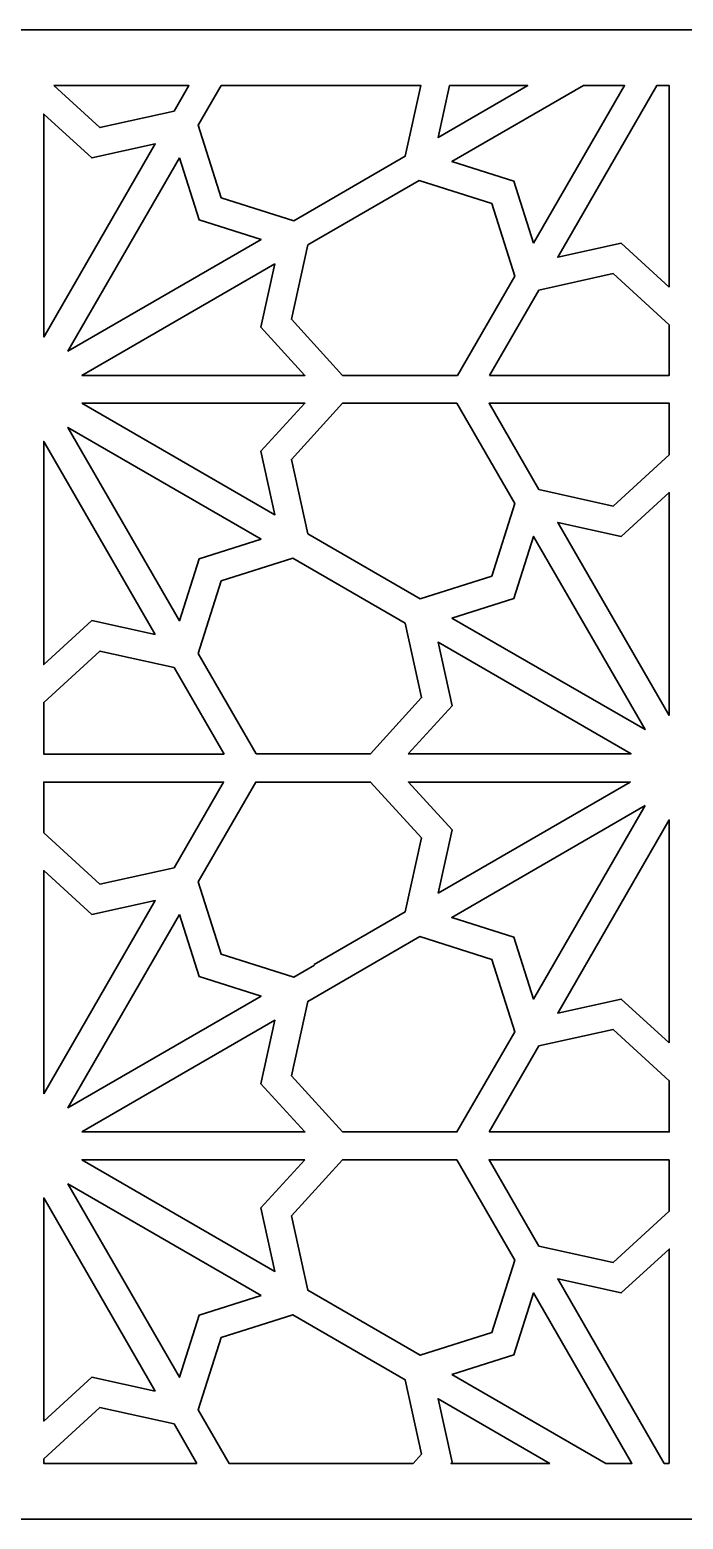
# Model space of a CAD drawing. Header units: centimetres. Extents: x -14 to -3.1, y -9 to -3.4.
# Drawn here: x -9.15 to -6.7, y -9 to -3.43 of the extents above; entities that cross this region are included whole.
import ezdxf

# ---------------------------------------------------------------- set-up
doc = ezdxf.new("R2010")
doc.units = ezdxf.units.CM
doc.header["$MEASUREMENT"] = 0
doc.layers.add('layer 1', color=7, linetype='Continuous')

msp = doc.modelspace()

# ---------------------------------------------------------------- linework, layer by layer
at = {"layer": 'layer 1', "color": 250, "lineweight": 30}
for points, knots in [([(-3.0891, -9.00022), (-3.0891, -9.00022), (-14.01558, -9.00022), (-14.01558, -9.00022), (-14.01558, -9.00022), (-14.01558, -9.00022), (-14.01558, -3.43259), (-14.01558, -3.43259), (-14.01558, -3.43259), (-14.01558, -3.43259), (-13.98674, -3.43259), (-13.98674, -3.43259), (-13.98674, -3.43259), (-13.98674, -3.43259), (-13.32329, -3.43259), (-13.32329, -3.43259), (-13.32329, -3.43259), (-13.32329, -3.43259), (-13.20275, -3.43259), (-13.20275, -3.43259), (-13.20275, -3.43259), (-13.20275, -3.43259), (-12.7472, -3.43259), (-12.7472, -3.43259), (-12.7472, -3.43259), (-12.7472, -3.43259), (-12.60581, -3.43259), (-12.60581, -3.43259), (-12.60581, -3.43259), (-12.60581, -3.43259), (-11.81042, -3.43259), (-11.81042, -3.43259), (-11.81042, -3.43259), (-11.81042, -3.43259), (-11.37021, -3.43259), (-11.37021, -3.43259), (-11.37021, -3.43259), (-11.37021, -3.43259), (-10.57482, -3.43259), (-10.57482, -3.43259), (-10.57482, -3.43259), (-10.57482, -3.43259), (-10.43343, -3.43259), (-10.43343, -3.43259), (-10.43343, -3.43259), (-10.43343, -3.43259), (-9.98187, -3.43259), (-9.98187, -3.43259), (-9.98187, -3.43259), (-9.98187, -3.43259), (-9.86133, -3.43259), (-9.86133, -3.43259), (-9.86133, -3.43259), (-9.86133, -3.43259), (-9.19788, -3.43259), (-9.19788, -3.43259), (-9.19788, -3.43259), (-9.19788, -3.43259), (-9.09349, -3.43259), (-9.09349, -3.43259), (-9.09349, -3.43259), (-9.09349, -3.43259), (-8.43004, -3.43259), (-8.43004, -3.43259), (-8.43004, -3.43259), (-8.43004, -3.43259), (-8.3095, -3.43259), (-8.3095, -3.43259), (-8.3095, -3.43259), (-8.3095, -3.43259), (-7.85851, -3.43259), (-7.85851, -3.43259), (-7.85851, -3.43259), (-7.85851, -3.43259), (-7.71711, -3.43259), (-7.71711, -3.43259), (-7.71711, -3.43259), (-7.71711, -3.43259), (-6.92172, -3.43259), (-6.92172, -3.43259), (-6.92172, -3.43259), (-6.92172, -3.43259), (-6.48151, -3.43259), (-6.48151, -3.43259), (-6.48151, -3.43259), (-6.48151, -3.43259), (-5.68613, -3.43259), (-5.68613, -3.43259), (-5.68613, -3.43259), (-5.68613, -3.43259), (-5.54473, -3.43259), (-5.54473, -3.43259), (-5.54473, -3.43259), (-5.54473, -3.43259), (-5.08862, -3.43259), (-5.08862, -3.43259), (-5.08862, -3.43259), (-5.08862, -3.43259), (-4.96807, -3.43259), (-4.96807, -3.43259), (-4.96807, -3.43259), (-4.96807, -3.43259), (-4.30463, -3.43259), (-4.30463, -3.43259), (-4.30463, -3.43259), (-4.30463, -3.43259), (-4.20023, -3.43259), (-4.20023, -3.43259), (-4.20023, -3.43259), (-4.20023, -3.43259), (-3.53678, -3.43259), (-3.53678, -3.43259), (-3.53678, -3.43259), (-3.53678, -3.43259), (-3.41624, -3.43259), (-3.41624, -3.43259), (-3.41624, -3.43259), (-3.41624, -3.43259), (-3.0891, -3.43259), (-3.0891, -3.43259), (-3.0891, -3.43259), (-3.0891, -3.43259), (-3.0891, -4.04459), (-3.0891, -4.04459), (-3.0891, -4.04459), (-3.0891, -4.04459), (-3.0891, -4.16514), (-3.0891, -4.16514), (-3.0891, -4.16514), (-3.0891, -4.16514), (-3.0891, -4.71676), (-3.0891, -4.71676), (-3.0891, -4.71676), (-3.0891, -4.71676), (-3.0891, -4.83627), (-3.0891, -4.83627), (-3.0891, -4.83627), (-3.0891, -4.83627), (-3.0891, -5.38789), (-3.0891, -5.38789), (-3.0891, -5.38789), (-3.0891, -5.38789), (-3.0891, -5.50844), (-3.0891, -5.50844), (-3.0891, -5.50844), (-3.0891, -5.50844), (-3.0891, -6.14027), (-3.0891, -6.14027), (-3.0891, -6.14027), (-3.0891, -6.14027), (-3.0891, -6.24467), (-3.0891, -6.24467), (-3.0891, -6.24467), (-3.0891, -6.24467), (-3.0891, -6.87264), (-3.0891, -6.87264), (-3.0891, -6.87264), (-3.0891, -6.87264), (-3.0891, -6.99318), (-3.0891, -6.99318), (-3.0891, -6.99318), (-3.0891, -6.99318), (-3.0891, -7.5448), (-3.0891, -7.5448), (-3.0891, -7.5448), (-3.0891, -7.5448), (-3.0891, -7.66432), (-3.0891, -7.66432), (-3.0891, -7.66432), (-3.0891, -7.66432), (-3.0891, -8.21594), (-3.0891, -8.21594), (-3.0891, -8.21594), (-3.0891, -8.21594), (-3.0891, -8.33648), (-3.0891, -8.33648), (-3.0891, -8.33648), (-3.0891, -8.33648), (-3.0891, -8.9668), (-3.0891, -8.9668), (-3.0891, -8.9668), (-3.0891, -8.9668), (-3.0891, -9.00022), (-3.0891, -9.00022)], [0, 0, 0, 0, 0.0212766, 0.0212766, 0.0212766, 0.0212766, 0.0425532, 0.0425532, 0.0425532, 0.0425532, 0.0638298, 0.0638298, 0.0638298, 0.0638298, 0.0851064, 0.0851064, 0.0851064, 0.0851064, 0.106383, 0.106383, 0.106383, 0.106383, 0.1276596, 0.1276596, 0.1276596, 0.1276596, 0.1489362, 0.1489362, 0.1489362, 0.1489362, 0.1702128, 0.1702128, 0.1702128, 0.1702128, 0.1914894, 0.1914894, 0.1914894, 0.1914894, 0.212766, 0.212766, 0.212766, 0.212766, 0.2340426, 0.2340426, 0.2340426, 0.2340426, 0.2553191, 0.2553191, 0.2553191, 0.2553191, 0.2765957, 0.2765957, 0.2765957, 0.2765957, 0.2978723, 0.2978723, 0.2978723, 0.2978723, 0.3191489, 0.3191489, 0.3191489, 0.3191489, 0.3404255, 0.3404255, 0.3404255, 0.3404255, 0.3617021, 0.3617021, 0.3617021, 0.3617021, 0.3829787, 0.3829787, 0.3829787, 0.3829787, 0.4042553, 0.4042553, 0.4042553, 0.4042553, 0.4255319, 0.4255319, 0.4255319, 0.4255319, 0.4468085, 0.4468085, 0.4468085, 0.4468085, 0.4680851, 0.4680851, 0.4680851, 0.4680851, 0.4893617, 0.4893617, 0.4893617, 0.4893617, 0.5106383, 0.5106383, 0.5106383, 0.5106383, 0.5319149, 0.5319149, 0.5319149, 0.5319149, 0.5531915, 0.5531915, 0.5531915, 0.5531915, 0.5744681, 0.5744681, 0.5744681, 0.5744681, 0.5957447, 0.5957447, 0.5957447, 0.5957447, 0.6170213, 0.6170213, 0.6170213, 0.6170213, 0.6382979, 0.6382979, 0.6382979, 0.6382979, 0.6595745, 0.6595745, 0.6595745, 0.6595745, 0.6808511, 0.6808511, 0.6808511, 0.6808511, 0.7021277, 0.7021277, 0.7021277, 0.7021277, 0.7234043, 0.7234043, 0.7234043, 0.7234043, 0.7446809, 0.7446809, 0.7446809, 0.7446809, 0.7659574, 0.7659574, 0.7659574, 0.7659574, 0.787234, 0.787234, 0.787234, 0.787234, 0.8085106, 0.8085106, 0.8085106, 0.8085106, 0.8297872, 0.8297872, 0.8297872, 0.8297872, 0.8510638, 0.8510638, 0.8510638, 0.8510638, 0.8723404, 0.8723404, 0.8723404, 0.8723404, 0.893617, 0.893617, 0.893617, 0.893617, 0.9148936, 0.9148936, 0.9148936, 0.9148936, 0.9361702, 0.9361702, 0.9361702, 0.9361702, 0.9574468, 0.9574468, 0.9574468, 0.9574468, 1, 1, 1, 1]), ([(-9.05507, -3.64137), (-9.05507, -3.64137), (-8.88352, -3.79809), (-8.88352, -3.79809), (-8.88352, -3.79809), (-8.88352, -3.79809), (-8.60577, -3.73696), (-8.60577, -3.73696), (-8.60577, -3.73696), (-8.60577, -3.73696), (-8.55058, -3.64137), (-8.55058, -3.64137), (-8.55058, -3.64137), (-8.55058, -3.64137), (-9.05507, -3.64137), (-9.05507, -3.64137)], [0, 0, 0, 0, 0.2, 0.2, 0.2, 0.2, 0.4, 0.4, 0.4, 0.4, 0.6, 0.6, 0.6, 0.6, 1, 1, 1, 1]), ([(-8.43004, -3.64137), (-8.43004, -3.64137), (-8.51536, -3.78916), (-8.51536, -3.78916), (-8.51536, -3.78916), (-8.51536, -3.78916), (-8.42943, -4.06026), (-8.42943, -4.06026), (-8.42943, -4.06026), (-8.42943, -4.06026), (-8.15833, -4.14619), (-8.15833, -4.14619), (-8.15833, -4.14619), (-8.15833, -4.14619), (-7.74108, -3.9053), (-7.74108, -3.9053), (-7.74108, -3.9053), (-7.74108, -3.9053), (-7.68299, -3.64137), (-7.68299, -3.64137), (-7.68299, -3.64137), (-7.68299, -3.64137), (-8.43004, -3.64137), (-8.43004, -3.64137)], [0, 0, 0, 0, 0.1428571, 0.1428571, 0.1428571, 0.1428571, 0.2857143, 0.2857143, 0.2857143, 0.2857143, 0.4285714, 0.4285714, 0.4285714, 0.4285714, 0.5714286, 0.5714286, 0.5714286, 0.5714286, 0.7142857, 0.7142857, 0.7142857, 0.7142857, 1, 1, 1, 1]), ([(-7.5761, -3.64137), (-7.5761, -3.64137), (-7.61872, -3.835), (-7.61872, -3.835), (-7.61872, -3.835), (-7.61872, -3.835), (-7.28335, -3.64137), (-7.28335, -3.64137), (-7.28335, -3.64137), (-7.28335, -3.64137), (-7.5761, -3.64137), (-7.5761, -3.64137)], [0, 0, 0, 0, 0.25, 0.25, 0.25, 0.25, 0.5, 0.5, 0.5, 0.5, 1, 1, 1, 1]), ([(-7.26124, -4.23068), (-7.26124, -4.23068), (-6.921, -3.64137), (-6.921, -3.64137), (-6.921, -3.64137), (-6.921, -3.64137), (-7.07457, -3.64137), (-7.07457, -3.64137), (-7.07457, -3.64137), (-7.07457, -3.64137), (-7.56652, -3.9254), (-7.56652, -3.9254), (-7.56652, -3.9254), (-7.56652, -3.9254), (-7.33472, -3.99888), (-7.33472, -3.99888), (-7.33472, -3.99888), (-7.33472, -3.99888), (-7.26124, -4.23068), (-7.26124, -4.23068)], [0, 0, 0, 0, 0.1666667, 0.1666667, 0.1666667, 0.1666667, 0.3333333, 0.3333333, 0.3333333, 0.3333333, 0.5, 0.5, 0.5, 0.5, 0.6666667, 0.6666667, 0.6666667, 0.6666667, 1, 1, 1, 1]), ([(-6.75381, -4.39462), (-6.75381, -4.39462), (-6.75381, -3.64137), (-6.75381, -3.64137), (-6.75381, -3.64137), (-6.75381, -3.64137), (-6.80046, -3.64137), (-6.80046, -3.64137), (-6.80046, -3.64137), (-6.80046, -3.64137), (-7.17084, -4.28288), (-7.17084, -4.28288), (-7.17084, -4.28288), (-7.17084, -4.28288), (-6.93335, -4.23061), (-6.93335, -4.23061), (-6.93335, -4.23061), (-6.93335, -4.23061), (-6.75381, -4.39462), (-6.75381, -4.39462)], [0, 0, 0, 0, 0.1666667, 0.1666667, 0.1666667, 0.1666667, 0.3333333, 0.3333333, 0.3333333, 0.3333333, 0.5, 0.5, 0.5, 0.5, 0.6666667, 0.6666667, 0.6666667, 0.6666667, 1, 1, 1, 1]), ([(-9.09349, -4.58171), (-9.09349, -4.58171), (-8.67647, -3.85941), (-8.67647, -3.85941), (-8.67647, -3.85941), (-8.67647, -3.85941), (-8.91396, -3.91169), (-8.91396, -3.91169), (-8.91396, -3.91169), (-8.91396, -3.91169), (-9.09349, -3.74768), (-9.09349, -3.74768), (-9.09349, -3.74768), (-9.09349, -3.74768), (-9.09349, -4.58171), (-9.09349, -4.58171)], [0, 0, 0, 0, 0.2, 0.2, 0.2, 0.2, 0.4, 0.4, 0.4, 0.4, 0.6, 0.6, 0.6, 0.6, 1, 1, 1, 1]), ([(-8.58606, -3.91161), (-8.58606, -3.91161), (-9.00308, -4.63391), (-9.00308, -4.63391), (-9.00308, -4.63391), (-9.00308, -4.63391), (-8.28078, -4.21689), (-8.28078, -4.21689), (-8.28078, -4.21689), (-8.28078, -4.21689), (-8.51259, -4.14342), (-8.51259, -4.14342), (-8.51259, -4.14342), (-8.51259, -4.14342), (-8.58606, -3.91161), (-8.58606, -3.91161)], [0, 0, 0, 0, 0.2, 0.2, 0.2, 0.2, 0.4, 0.4, 0.4, 0.4, 0.6, 0.6, 0.6, 0.6, 1, 1, 1, 1]), ([(-7.97545, -4.72432), (-7.97545, -4.72432), (-7.54624, -4.72432), (-7.54624, -4.72432), (-7.54624, -4.72432), (-7.54624, -4.72432), (-7.33194, -4.35314), (-7.33194, -4.35314), (-7.33194, -4.35314), (-7.33194, -4.35314), (-7.41787, -4.08203), (-7.41787, -4.08203), (-7.41787, -4.08203), (-7.41787, -4.08203), (-7.68897, -3.9961), (-7.68897, -3.9961), (-7.68897, -3.9961), (-7.68897, -3.9961), (-8.10622, -4.237), (-8.10622, -4.237), (-8.10622, -4.237), (-8.10622, -4.237), (-8.16726, -4.51435), (-8.16726, -4.51435), (-8.16726, -4.51435), (-8.16726, -4.51435), (-7.97545, -4.72432), (-7.97545, -4.72432)], [0, 0, 0, 0, 0.125, 0.125, 0.125, 0.125, 0.25, 0.25, 0.25, 0.25, 0.375, 0.375, 0.375, 0.375, 0.5, 0.5, 0.5, 0.5, 0.625, 0.625, 0.625, 0.625, 0.75, 0.75, 0.75, 0.75, 1, 1, 1, 1]), ([(-8.22858, -4.3073), (-8.22858, -4.3073), (-8.95088, -4.72432), (-8.95088, -4.72432), (-8.95088, -4.72432), (-8.95088, -4.72432), (-8.11684, -4.72432), (-8.11684, -4.72432), (-8.11684, -4.72432), (-8.11684, -4.72432), (-8.28085, -4.54479), (-8.28085, -4.54479), (-8.28085, -4.54479), (-8.28085, -4.54479), (-8.22858, -4.3073), (-8.22858, -4.3073)], [0, 0, 0, 0, 0.2, 0.2, 0.2, 0.2, 0.4, 0.4, 0.4, 0.4, 0.6, 0.6, 0.6, 0.6, 1, 1, 1, 1]), ([(-7.4257, -4.72432), (-7.4257, -4.72432), (-6.75381, -4.72432), (-6.75381, -4.72432), (-6.75381, -4.72432), (-6.75381, -4.72432), (-6.75381, -4.53602), (-6.75381, -4.53602), (-6.75381, -4.53602), (-6.75381, -4.53602), (-6.96378, -4.3442), (-6.96378, -4.3442), (-6.96378, -4.3442), (-6.96378, -4.3442), (-7.24153, -4.40533), (-7.24153, -4.40533), (-7.24153, -4.40533), (-7.24153, -4.40533), (-7.4257, -4.72432), (-7.4257, -4.72432)], [0, 0, 0, 0, 0.1666667, 0.1666667, 0.1666667, 0.1666667, 0.3333333, 0.3333333, 0.3333333, 0.3333333, 0.5, 0.5, 0.5, 0.5, 0.6666667, 0.6666667, 0.6666667, 0.6666667, 1, 1, 1, 1]), ([(-8.95088, -4.82871), (-8.95088, -4.82871), (-8.22858, -5.24573), (-8.22858, -5.24573), (-8.22858, -5.24573), (-8.22858, -5.24573), (-8.28085, -5.00824), (-8.28085, -5.00824), (-8.28085, -5.00824), (-8.28085, -5.00824), (-8.11684, -4.82871), (-8.11684, -4.82871), (-8.11684, -4.82871), (-8.11684, -4.82871), (-8.95088, -4.82871), (-8.95088, -4.82871)], [0, 0, 0, 0, 0.2, 0.2, 0.2, 0.2, 0.4, 0.4, 0.4, 0.4, 0.6, 0.6, 0.6, 0.6, 1, 1, 1, 1]), ([(-8.10613, -5.31643), (-8.10613, -5.31643), (-7.68497, -5.55959), (-7.68497, -5.55959), (-7.68497, -5.55959), (-7.68497, -5.55959), (-7.41787, -5.47493), (-7.41787, -5.47493), (-7.41787, -5.47493), (-7.41787, -5.47493), (-7.33194, -5.20383), (-7.33194, -5.20383), (-7.33194, -5.20383), (-7.33194, -5.20383), (-7.54851, -4.82871), (-7.54851, -4.82871), (-7.54851, -4.82871), (-7.54851, -4.82871), (-7.97545, -4.82871), (-7.97545, -4.82871), (-7.97545, -4.82871), (-7.97545, -4.82871), (-8.16726, -5.03868), (-8.16726, -5.03868), (-8.16726, -5.03868), (-8.16726, -5.03868), (-8.10613, -5.31643), (-8.10613, -5.31643)], [0, 0, 0, 0, 0.125, 0.125, 0.125, 0.125, 0.25, 0.25, 0.25, 0.25, 0.375, 0.375, 0.375, 0.375, 0.5, 0.5, 0.5, 0.5, 0.625, 0.625, 0.625, 0.625, 0.75, 0.75, 0.75, 0.75, 1, 1, 1, 1]), ([(-6.75381, -5.02095), (-6.75381, -5.02095), (-6.75381, -4.82871), (-6.75381, -4.82871), (-6.75381, -4.82871), (-6.75381, -4.82871), (-7.42797, -4.82871), (-7.42797, -4.82871), (-7.42797, -4.82871), (-7.42797, -4.82871), (-7.24153, -5.15163), (-7.24153, -5.15163), (-7.24153, -5.15163), (-7.24153, -5.15163), (-6.96378, -5.21276), (-6.96378, -5.21276), (-6.96378, -5.21276), (-6.96378, -5.21276), (-6.75381, -5.02095), (-6.75381, -5.02095)], [0, 0, 0, 0, 0.1666667, 0.1666667, 0.1666667, 0.1666667, 0.3333333, 0.3333333, 0.3333333, 0.3333333, 0.5, 0.5, 0.5, 0.5, 0.6666667, 0.6666667, 0.6666667, 0.6666667, 1, 1, 1, 1]), ([(-8.28078, -5.33614), (-8.28078, -5.33614), (-9.00308, -4.91912), (-9.00308, -4.91912), (-9.00308, -4.91912), (-9.00308, -4.91912), (-8.58606, -5.64142), (-8.58606, -5.64142), (-8.58606, -5.64142), (-8.58606, -5.64142), (-8.51259, -5.40961), (-8.51259, -5.40961), (-8.51259, -5.40961), (-8.51259, -5.40961), (-8.28078, -5.33614), (-8.28078, -5.33614)], [0, 0, 0, 0, 0.2, 0.2, 0.2, 0.2, 0.4, 0.4, 0.4, 0.4, 0.6, 0.6, 0.6, 0.6, 1, 1, 1, 1]), ([(-8.67647, -5.69362), (-8.67647, -5.69362), (-9.09349, -4.97132), (-9.09349, -4.97132), (-9.09349, -4.97132), (-9.09349, -4.97132), (-9.09349, -5.80535), (-9.09349, -5.80535), (-9.09349, -5.80535), (-9.09349, -5.80535), (-8.91396, -5.64135), (-8.91396, -5.64135), (-8.91396, -5.64135), (-8.91396, -5.64135), (-8.67647, -5.69362), (-8.67647, -5.69362)], [0, 0, 0, 0, 0.2, 0.2, 0.2, 0.2, 0.4, 0.4, 0.4, 0.4, 0.6, 0.6, 0.6, 0.6, 1, 1, 1, 1]), ([(-6.75381, -5.99638), (-6.75381, -5.99638), (-6.75381, -5.16234), (-6.75381, -5.16234), (-6.75381, -5.16234), (-6.75381, -5.16234), (-6.93335, -5.32635), (-6.93335, -5.32635), (-6.93335, -5.32635), (-6.93335, -5.32635), (-7.17084, -5.27408), (-7.17084, -5.27408), (-7.17084, -5.27408), (-7.17084, -5.27408), (-6.75381, -5.99638), (-6.75381, -5.99638)], [0, 0, 0, 0, 0.2, 0.2, 0.2, 0.2, 0.4, 0.4, 0.4, 0.4, 0.6, 0.6, 0.6, 0.6, 1, 1, 1, 1]), ([(-7.56652, -5.63156), (-7.56652, -5.63156), (-6.84422, -6.04858), (-6.84422, -6.04858), (-6.84422, -6.04858), (-6.84422, -6.04858), (-7.26124, -5.32628), (-7.26124, -5.32628), (-7.26124, -5.32628), (-7.26124, -5.32628), (-7.33472, -5.55808), (-7.33472, -5.55808), (-7.33472, -5.55808), (-7.33472, -5.55808), (-7.56652, -5.63156), (-7.56652, -5.63156)], [0, 0, 0, 0, 0.2, 0.2, 0.2, 0.2, 0.4, 0.4, 0.4, 0.4, 0.6, 0.6, 0.6, 0.6, 1, 1, 1, 1]), ([(-8.51536, -5.76387), (-8.51536, -5.76387), (-8.29879, -6.13898), (-8.29879, -6.13898), (-8.29879, -6.13898), (-8.29879, -6.13898), (-7.87185, -6.13898), (-7.87185, -6.13898), (-7.87185, -6.13898), (-7.87185, -6.13898), (-7.68004, -5.92902), (-7.68004, -5.92902), (-7.68004, -5.92902), (-7.68004, -5.92902), (-7.74117, -5.65127), (-7.74117, -5.65127), (-7.74117, -5.65127), (-7.74117, -5.65127), (-8.16234, -5.40811), (-8.16234, -5.40811), (-8.16234, -5.40811), (-8.16234, -5.40811), (-8.42943, -5.49277), (-8.42943, -5.49277), (-8.42943, -5.49277), (-8.42943, -5.49277), (-8.51536, -5.76387), (-8.51536, -5.76387)], [0, 0, 0, 0, 0.125, 0.125, 0.125, 0.125, 0.25, 0.25, 0.25, 0.25, 0.375, 0.375, 0.375, 0.375, 0.5, 0.5, 0.5, 0.5, 0.625, 0.625, 0.625, 0.625, 0.75, 0.75, 0.75, 0.75, 1, 1, 1, 1]), ([(-7.73046, -6.13898), (-7.73046, -6.13898), (-6.89642, -6.13898), (-6.89642, -6.13898), (-6.89642, -6.13898), (-6.89642, -6.13898), (-7.61872, -5.72196), (-7.61872, -5.72196), (-7.61872, -5.72196), (-7.61872, -5.72196), (-7.56645, -5.95945), (-7.56645, -5.95945), (-7.56645, -5.95945), (-7.56645, -5.95945), (-7.73046, -6.13898), (-7.73046, -6.13898)], [0, 0, 0, 0, 0.2, 0.2, 0.2, 0.2, 0.4, 0.4, 0.4, 0.4, 0.6, 0.6, 0.6, 0.6, 1, 1, 1, 1]), ([(-8.41859, -6.14027), (-8.41859, -6.14027), (-8.60577, -5.81607), (-8.60577, -5.81607), (-8.60577, -5.81607), (-8.60577, -5.81607), (-8.88352, -5.75494), (-8.88352, -5.75494), (-8.88352, -5.75494), (-8.88352, -5.75494), (-9.09349, -5.94675), (-9.09349, -5.94675), (-9.09349, -5.94675), (-9.09349, -5.94675), (-9.09349, -6.14027), (-9.09349, -6.14027), (-9.09349, -6.14027), (-9.09349, -6.14027), (-8.41859, -6.14027), (-8.41859, -6.14027)], [0, 0, 0, 0, 0.1666667, 0.1666667, 0.1666667, 0.1666667, 0.3333333, 0.3333333, 0.3333333, 0.3333333, 0.5, 0.5, 0.5, 0.5, 0.6666667, 0.6666667, 0.6666667, 0.6666667, 1, 1, 1, 1]), ([(-8.60577, -6.56501), (-8.60577, -6.56501), (-8.42082, -6.24467), (-8.42082, -6.24467), (-8.42082, -6.24467), (-8.42082, -6.24467), (-9.09349, -6.24467), (-9.09349, -6.24467), (-9.09349, -6.24467), (-9.09349, -6.24467), (-9.09349, -6.43432), (-9.09349, -6.43432), (-9.09349, -6.43432), (-9.09349, -6.43432), (-8.88352, -6.62614), (-8.88352, -6.62614), (-8.88352, -6.62614), (-8.88352, -6.62614), (-8.60577, -6.56501), (-8.60577, -6.56501)], [0, 0, 0, 0, 0.1666667, 0.1666667, 0.1666667, 0.1666667, 0.3333333, 0.3333333, 0.3333333, 0.3333333, 0.5, 0.5, 0.5, 0.5, 0.6666667, 0.6666667, 0.6666667, 0.6666667, 1, 1, 1, 1]), ([(-8.0805, -6.92931), (-8.0805, -6.92931), (-8.08177, -6.92711), (-8.08177, -6.92711), (-8.08177, -6.92711), (-8.08177, -6.92711), (-7.74101, -6.73038), (-7.74101, -6.73038), (-7.74101, -6.73038), (-7.74101, -6.73038), (-7.68004, -6.45335), (-7.68004, -6.45335), (-7.68004, -6.45335), (-7.68004, -6.45335), (-7.87068, -6.24467), (-7.87068, -6.24467), (-7.87068, -6.24467), (-7.87068, -6.24467), (-8.30028, -6.24467), (-8.30028, -6.24467), (-8.30028, -6.24467), (-8.30028, -6.24467), (-8.51536, -6.6172), (-8.51536, -6.6172), (-8.51536, -6.6172), (-8.51536, -6.6172), (-8.42943, -6.88831), (-8.42943, -6.88831), (-8.42943, -6.88831), (-8.42943, -6.88831), (-8.15833, -6.97424), (-8.15833, -6.97424), (-8.15833, -6.97424), (-8.15833, -6.97424), (-8.0805, -6.92931), (-8.0805, -6.92931)], [0, 0, 0, 0, 0.1, 0.1, 0.1, 0.1, 0.2, 0.2, 0.2, 0.2, 0.3, 0.3, 0.3, 0.3, 0.4, 0.4, 0.4, 0.4, 0.5, 0.5, 0.5, 0.5, 0.6, 0.6, 0.6, 0.6, 0.7, 0.7, 0.7, 0.7, 0.8, 0.8, 0.8, 0.8, 1, 1, 1, 1]), ([(-7.61856, -6.65968), (-7.61856, -6.65968), (-6.89973, -6.24467), (-6.89973, -6.24467), (-6.89973, -6.24467), (-6.89973, -6.24467), (-7.72928, -6.24467), (-7.72928, -6.24467), (-7.72928, -6.24467), (-7.72928, -6.24467), (-7.56645, -6.42291), (-7.56645, -6.42291), (-7.56645, -6.42291), (-7.56645, -6.42291), (-7.61856, -6.65968), (-7.61856, -6.65968)], [0, 0, 0, 0, 0.2, 0.2, 0.2, 0.2, 0.4, 0.4, 0.4, 0.4, 0.6, 0.6, 0.6, 0.6, 1, 1, 1, 1]), ([(-6.84368, -6.33285), (-6.84368, -6.33285), (-7.56722, -6.75058), (-7.56722, -6.75058), (-7.56722, -6.75058), (-7.56722, -6.75058), (-7.33472, -6.82428), (-7.33472, -6.82428), (-7.33472, -6.82428), (-7.33472, -6.82428), (-7.26124, -7.05609), (-7.26124, -7.05609), (-7.26124, -7.05609), (-7.26124, -7.05609), (-6.84368, -6.33285), (-6.84368, -6.33285)], [0, 0, 0, 0, 0.2, 0.2, 0.2, 0.2, 0.4, 0.4, 0.4, 0.4, 0.6, 0.6, 0.6, 0.6, 1, 1, 1, 1]), ([(-6.75381, -7.22002), (-6.75381, -7.22002), (-6.75381, -6.38598), (-6.75381, -6.38598), (-6.75381, -6.38598), (-6.75381, -6.38598), (-7.17084, -7.10828), (-7.17084, -7.10828), (-7.17084, -7.10828), (-7.17084, -7.10828), (-6.93335, -7.05601), (-6.93335, -7.05601), (-6.93335, -7.05601), (-6.93335, -7.05601), (-6.75381, -7.22002), (-6.75381, -7.22002)], [0, 0, 0, 0, 0.2, 0.2, 0.2, 0.2, 0.4, 0.4, 0.4, 0.4, 0.6, 0.6, 0.6, 0.6, 1, 1, 1, 1]), ([(-9.09349, -7.40976), (-9.09349, -7.40976), (-8.67647, -6.68746), (-8.67647, -6.68746), (-8.67647, -6.68746), (-8.67647, -6.68746), (-8.91396, -6.73973), (-8.91396, -6.73973), (-8.91396, -6.73973), (-8.91396, -6.73973), (-9.09349, -6.57572), (-9.09349, -6.57572), (-9.09349, -6.57572), (-9.09349, -6.57572), (-9.09349, -7.40976), (-9.09349, -7.40976)], [0, 0, 0, 0, 0.2, 0.2, 0.2, 0.2, 0.4, 0.4, 0.4, 0.4, 0.6, 0.6, 0.6, 0.6, 1, 1, 1, 1]), ([(-8.58606, -6.73966), (-8.58606, -6.73966), (-9.00308, -7.46196), (-9.00308, -7.46196), (-9.00308, -7.46196), (-9.00308, -7.46196), (-8.28078, -7.04494), (-8.28078, -7.04494), (-8.28078, -7.04494), (-8.28078, -7.04494), (-8.51259, -6.97146), (-8.51259, -6.97146), (-8.51259, -6.97146), (-8.51259, -6.97146), (-8.58606, -6.73966), (-8.58606, -6.73966)], [0, 0, 0, 0, 0.2, 0.2, 0.2, 0.2, 0.4, 0.4, 0.4, 0.4, 0.6, 0.6, 0.6, 0.6, 1, 1, 1, 1]), ([(-7.97545, -7.55236), (-7.97545, -7.55236), (-7.54777, -7.55236), (-7.54777, -7.55236), (-7.54777, -7.55236), (-7.54777, -7.55236), (-7.33194, -7.17854), (-7.33194, -7.17854), (-7.33194, -7.17854), (-7.33194, -7.17854), (-7.41787, -6.90743), (-7.41787, -6.90743), (-7.41787, -6.90743), (-7.41787, -6.90743), (-7.68641, -6.82232), (-7.68641, -6.82232), (-7.68641, -6.82232), (-7.68641, -6.82232), (-8.10613, -7.06465), (-8.10613, -7.06465), (-8.10613, -7.06465), (-8.10613, -7.06465), (-8.16726, -7.3424), (-8.16726, -7.3424), (-8.16726, -7.3424), (-8.16726, -7.3424), (-7.97545, -7.55236), (-7.97545, -7.55236)], [0, 0, 0, 0, 0.125, 0.125, 0.125, 0.125, 0.25, 0.25, 0.25, 0.25, 0.375, 0.375, 0.375, 0.375, 0.5, 0.5, 0.5, 0.5, 0.625, 0.625, 0.625, 0.625, 0.75, 0.75, 0.75, 0.75, 1, 1, 1, 1]), ([(-8.95088, -7.55236), (-8.95088, -7.55236), (-8.11684, -7.55236), (-8.11684, -7.55236), (-8.11684, -7.55236), (-8.11684, -7.55236), (-8.28085, -7.37283), (-8.28085, -7.37283), (-8.28085, -7.37283), (-8.28085, -7.37283), (-8.22858, -7.13534), (-8.22858, -7.13534), (-8.22858, -7.13534), (-8.22858, -7.13534), (-8.95088, -7.55236), (-8.95088, -7.55236)], [0, 0, 0, 0, 0.2, 0.2, 0.2, 0.2, 0.4, 0.4, 0.4, 0.4, 0.6, 0.6, 0.6, 0.6, 1, 1, 1, 1]), ([(-7.42723, -7.55236), (-7.42723, -7.55236), (-6.75381, -7.55236), (-6.75381, -7.55236), (-6.75381, -7.55236), (-6.75381, -7.55236), (-6.75381, -7.36142), (-6.75381, -7.36142), (-6.75381, -7.36142), (-6.75381, -7.36142), (-6.96378, -7.1696), (-6.96378, -7.1696), (-6.96378, -7.1696), (-6.96378, -7.1696), (-7.24153, -7.23074), (-7.24153, -7.23074), (-7.24153, -7.23074), (-7.24153, -7.23074), (-7.42723, -7.55236), (-7.42723, -7.55236)], [0, 0, 0, 0, 0.1666667, 0.1666667, 0.1666667, 0.1666667, 0.3333333, 0.3333333, 0.3333333, 0.3333333, 0.5, 0.5, 0.5, 0.5, 0.6666667, 0.6666667, 0.6666667, 0.6666667, 1, 1, 1, 1]), ([(-8.11684, -7.65676), (-8.11684, -7.65676), (-8.95088, -7.65676), (-8.95088, -7.65676), (-8.95088, -7.65676), (-8.95088, -7.65676), (-8.22858, -8.07378), (-8.22858, -8.07378), (-8.22858, -8.07378), (-8.22858, -8.07378), (-8.28085, -7.83629), (-8.28085, -7.83629), (-8.28085, -7.83629), (-8.28085, -7.83629), (-8.11684, -7.65676), (-8.11684, -7.65676)], [0, 0, 0, 0, 0.2, 0.2, 0.2, 0.2, 0.4, 0.4, 0.4, 0.4, 0.6, 0.6, 0.6, 0.6, 1, 1, 1, 1]), ([(-7.54838, -7.65676), (-7.54838, -7.65676), (-7.97545, -7.65676), (-7.97545, -7.65676), (-7.97545, -7.65676), (-7.97545, -7.65676), (-8.16726, -7.86673), (-8.16726, -7.86673), (-8.16726, -7.86673), (-8.16726, -7.86673), (-8.10613, -8.14448), (-8.10613, -8.14448), (-8.10613, -8.14448), (-8.10613, -8.14448), (-7.68522, -8.38749), (-7.68522, -8.38749), (-7.68522, -8.38749), (-7.68522, -8.38749), (-7.41787, -8.30275), (-7.41787, -8.30275), (-7.41787, -8.30275), (-7.41787, -8.30275), (-7.33194, -8.03165), (-7.33194, -8.03165), (-7.33194, -8.03165), (-7.33194, -8.03165), (-7.54838, -7.65676), (-7.54838, -7.65676)], [0, 0, 0, 0, 0.125, 0.125, 0.125, 0.125, 0.25, 0.25, 0.25, 0.25, 0.375, 0.375, 0.375, 0.375, 0.5, 0.5, 0.5, 0.5, 0.625, 0.625, 0.625, 0.625, 0.75, 0.75, 0.75, 0.75, 1, 1, 1, 1]), ([(-6.75381, -7.65676), (-6.75381, -7.65676), (-7.42784, -7.65676), (-7.42784, -7.65676), (-7.42784, -7.65676), (-7.42784, -7.65676), (-7.24153, -7.97945), (-7.24153, -7.97945), (-7.24153, -7.97945), (-7.24153, -7.97945), (-6.96378, -8.04058), (-6.96378, -8.04058), (-6.96378, -8.04058), (-6.96378, -8.04058), (-6.75381, -7.84877), (-6.75381, -7.84877), (-6.75381, -7.84877), (-6.75381, -7.84877), (-6.75381, -7.65676), (-6.75381, -7.65676)], [0, 0, 0, 0, 0.1666667, 0.1666667, 0.1666667, 0.1666667, 0.3333333, 0.3333333, 0.3333333, 0.3333333, 0.5, 0.5, 0.5, 0.5, 0.6666667, 0.6666667, 0.6666667, 0.6666667, 1, 1, 1, 1]), ([(-8.28078, -8.16418), (-8.28078, -8.16418), (-9.00308, -7.74716), (-9.00308, -7.74716), (-9.00308, -7.74716), (-9.00308, -7.74716), (-8.58606, -8.46946), (-8.58606, -8.46946), (-8.58606, -8.46946), (-8.58606, -8.46946), (-8.51259, -8.23766), (-8.51259, -8.23766), (-8.51259, -8.23766), (-8.51259, -8.23766), (-8.28078, -8.16418), (-8.28078, -8.16418)], [0, 0, 0, 0, 0.2, 0.2, 0.2, 0.2, 0.4, 0.4, 0.4, 0.4, 0.6, 0.6, 0.6, 0.6, 1, 1, 1, 1]), ([(-8.67647, -8.52166), (-8.67647, -8.52166), (-9.09349, -7.79936), (-9.09349, -7.79936), (-9.09349, -7.79936), (-9.09349, -7.79936), (-9.09349, -8.6334), (-9.09349, -8.6334), (-9.09349, -8.6334), (-9.09349, -8.6334), (-8.91396, -8.46939), (-8.91396, -8.46939), (-8.91396, -8.46939), (-8.91396, -8.46939), (-8.67647, -8.52166), (-8.67647, -8.52166)], [0, 0, 0, 0, 0.2, 0.2, 0.2, 0.2, 0.4, 0.4, 0.4, 0.4, 0.6, 0.6, 0.6, 0.6, 1, 1, 1, 1]), ([(-6.75381, -8.79144), (-6.75381, -8.79144), (-6.75381, -7.99016), (-6.75381, -7.99016), (-6.75381, -7.99016), (-6.75381, -7.99016), (-6.93335, -8.15417), (-6.93335, -8.15417), (-6.93335, -8.15417), (-6.93335, -8.15417), (-7.17084, -8.1019), (-7.17084, -8.1019), (-7.17084, -8.1019), (-7.17084, -8.1019), (-6.77273, -8.79144), (-6.77273, -8.79144), (-6.77273, -8.79144), (-6.77273, -8.79144), (-6.75381, -8.79144), (-6.75381, -8.79144)], [0, 0, 0, 0, 0.1666667, 0.1666667, 0.1666667, 0.1666667, 0.3333333, 0.3333333, 0.3333333, 0.3333333, 0.5, 0.5, 0.5, 0.5, 0.6666667, 0.6666667, 0.6666667, 0.6666667, 1, 1, 1, 1]), ([(-7.56652, -8.45938), (-7.56652, -8.45938), (-6.99138, -8.79144), (-6.99138, -8.79144), (-6.99138, -8.79144), (-6.99138, -8.79144), (-6.89327, -8.79144), (-6.89327, -8.79144), (-6.89327, -8.79144), (-6.89327, -8.79144), (-7.26124, -8.1541), (-7.26124, -8.1541), (-7.26124, -8.1541), (-7.26124, -8.1541), (-7.33472, -8.3859), (-7.33472, -8.3859), (-7.33472, -8.3859), (-7.33472, -8.3859), (-7.56652, -8.45938), (-7.56652, -8.45938)], [0, 0, 0, 0, 0.1666667, 0.1666667, 0.1666667, 0.1666667, 0.3333333, 0.3333333, 0.3333333, 0.3333333, 0.5, 0.5, 0.5, 0.5, 0.6666667, 0.6666667, 0.6666667, 0.6666667, 1, 1, 1, 1]), ([(-7.71165, -8.79144), (-7.71165, -8.79144), (-7.68004, -8.75684), (-7.68004, -8.75684), (-7.68004, -8.75684), (-7.68004, -8.75684), (-7.74117, -8.47909), (-7.74117, -8.47909), (-7.74117, -8.47909), (-7.74117, -8.47909), (-8.16208, -8.23607), (-8.16208, -8.23607), (-8.16208, -8.23607), (-8.16208, -8.23607), (-8.42943, -8.32081), (-8.42943, -8.32081), (-8.42943, -8.32081), (-8.42943, -8.32081), (-8.51536, -8.59192), (-8.51536, -8.59192), (-8.51536, -8.59192), (-8.51536, -8.59192), (-8.40017, -8.79144), (-8.40017, -8.79144), (-8.40017, -8.79144), (-8.40017, -8.79144), (-7.71165, -8.79144), (-7.71165, -8.79144)], [0, 0, 0, 0, 0.125, 0.125, 0.125, 0.125, 0.25, 0.25, 0.25, 0.25, 0.375, 0.375, 0.375, 0.375, 0.5, 0.5, 0.5, 0.5, 0.625, 0.625, 0.625, 0.625, 0.75, 0.75, 0.75, 0.75, 1, 1, 1, 1]), ([(-7.20017, -8.79144), (-7.20017, -8.79144), (-7.61872, -8.54978), (-7.61872, -8.54978), (-7.61872, -8.54978), (-7.61872, -8.54978), (-7.56645, -8.78727), (-7.56645, -8.78727), (-7.56645, -8.78727), (-7.56645, -8.78727), (-7.57025, -8.79144), (-7.57025, -8.79144), (-7.57025, -8.79144), (-7.57025, -8.79144), (-7.20017, -8.79144), (-7.20017, -8.79144)], [0, 0, 0, 0, 0.2, 0.2, 0.2, 0.2, 0.4, 0.4, 0.4, 0.4, 0.6, 0.6, 0.6, 0.6, 1, 1, 1, 1]), ([(-8.52071, -8.79144), (-8.52071, -8.79144), (-8.60577, -8.64411), (-8.60577, -8.64411), (-8.60577, -8.64411), (-8.60577, -8.64411), (-8.88352, -8.58298), (-8.88352, -8.58298), (-8.88352, -8.58298), (-8.88352, -8.58298), (-9.09349, -8.7748), (-9.09349, -8.7748), (-9.09349, -8.7748), (-9.09349, -8.7748), (-9.09349, -8.79144), (-9.09349, -8.79144), (-9.09349, -8.79144), (-9.09349, -8.79144), (-8.52071, -8.79144), (-8.52071, -8.79144)], [0, 0, 0, 0, 0.1666667, 0.1666667, 0.1666667, 0.1666667, 0.3333333, 0.3333333, 0.3333333, 0.3333333, 0.5, 0.5, 0.5, 0.5, 0.6666667, 0.6666667, 0.6666667, 0.6666667, 1, 1, 1, 1])]:
    msp.add_open_spline(points, degree=3, knots=knots, dxfattribs=at)

doc.saveas('drawing.dxf')
